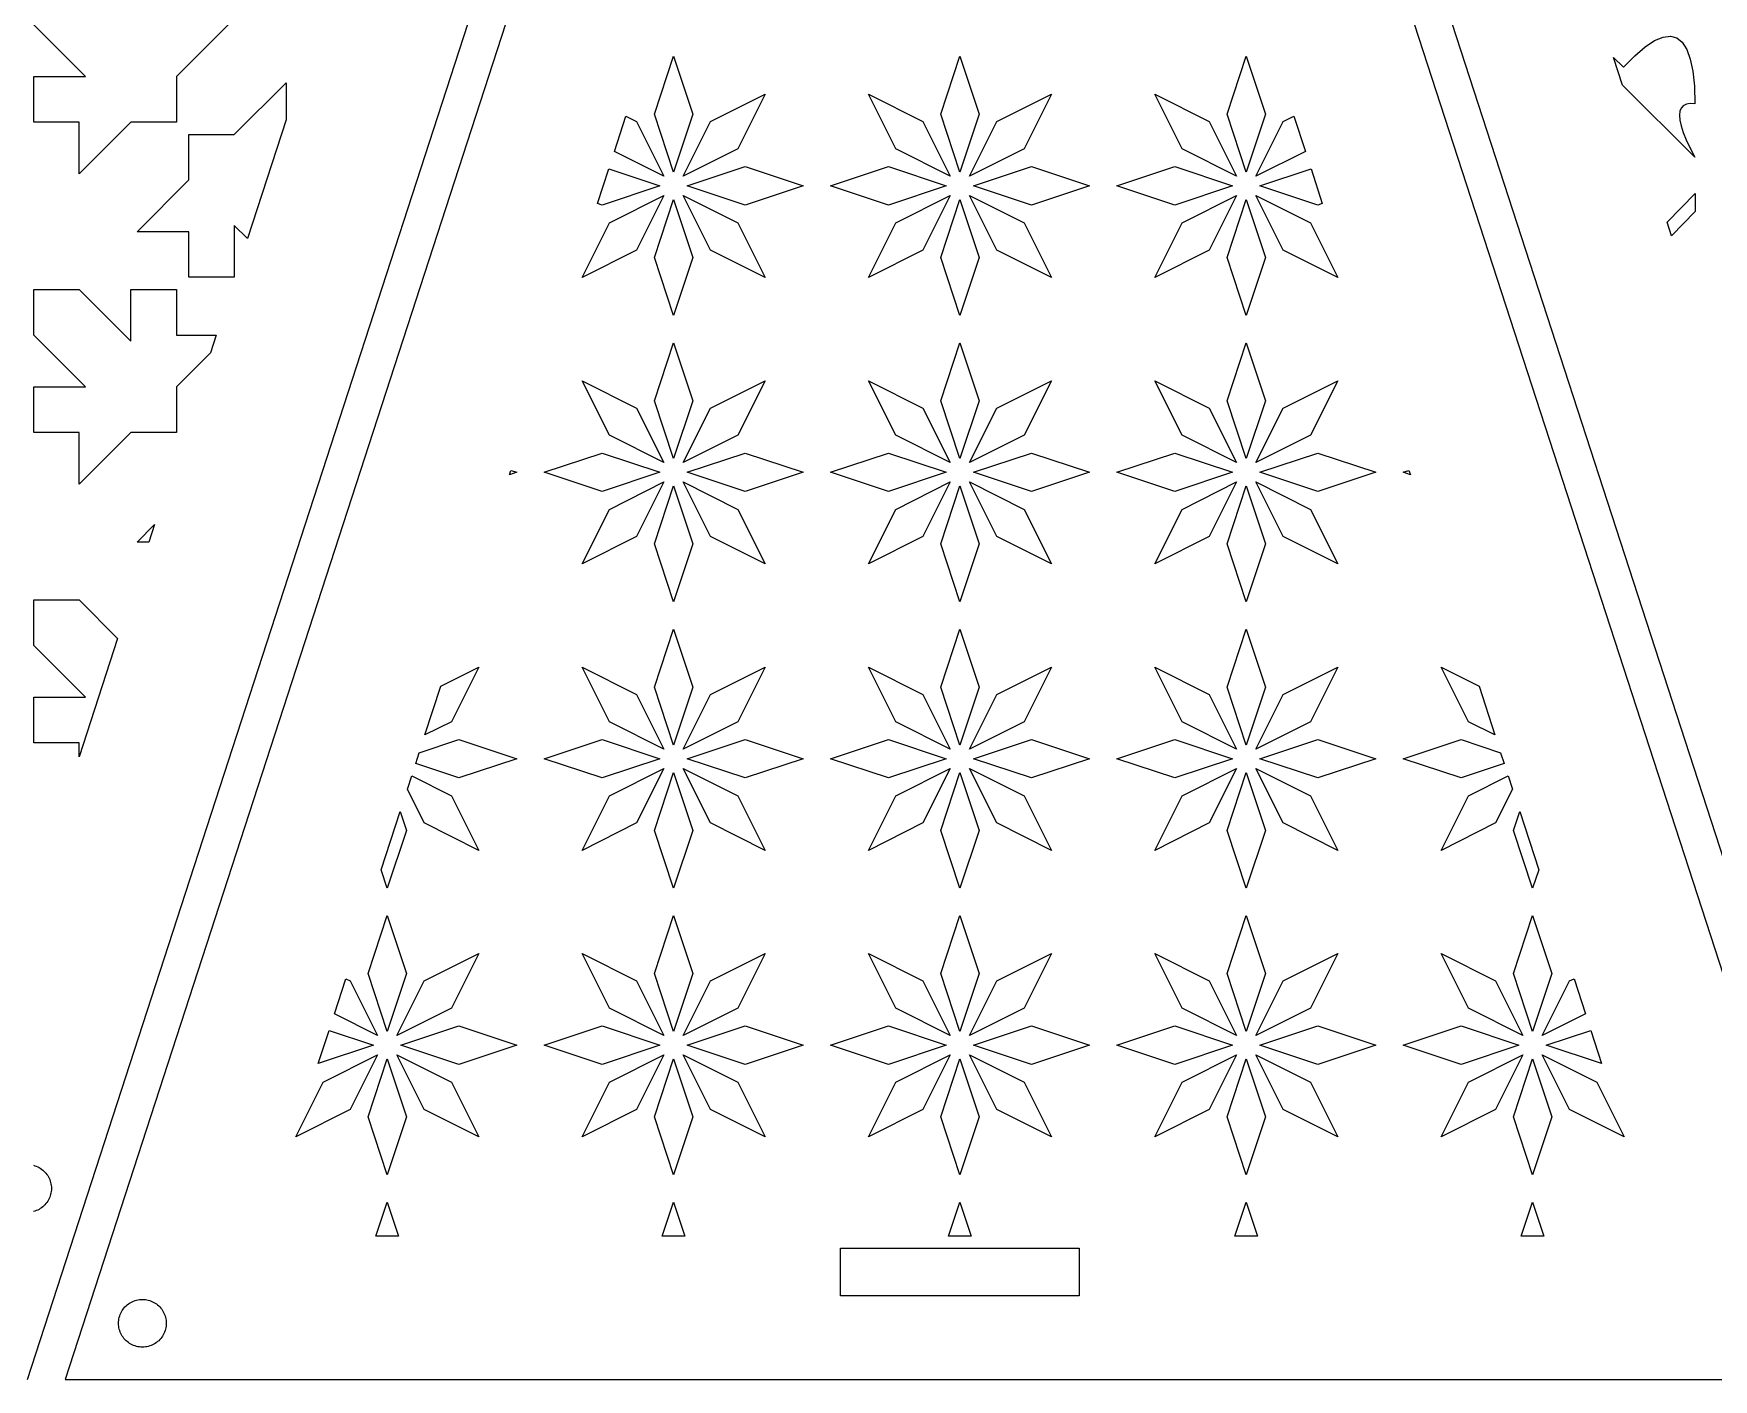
# Model space of a CAD drawing. Header units: metres. Extents: x 20 to 1108, y 20 to 485.
# Drawn here: x 798.9 to 939.7, y 20 to 132.8 of the extents above; entities that cross this region are included whole.
import ezdxf

# ---------------------------------------------------------------- set-up
doc = ezdxf.new("R2010")
doc.units = ezdxf.units.M

msp = doc.modelspace()

# ---------------------------------------------------------------- linework, layer by layer
for p, q in [((798.389, 20.0001), (873.389, 250.826)), ((876.544, 250.826), (801.544, 20)), ((951.544, 20), (876.544, 250.826)), ((879.698, 250.826), (954.698, 20.0001)), ((803.243, 129.159), (798.909, 133.493)), ((815.203, 133.493), (810.869, 129.159)), ((934.77, 132.163), (935.474, 132.459)), ((935.474, 132.459), (936.097, 132.535)), ((936.097, 132.535), (936.637, 132.39)), ((936.637, 132.39), (937.094, 132.024)), ((933.113, 130.906), (933.983, 131.646)), ((933.983, 131.646), (934.77, 132.163)), ((937.094, 132.024), (937.471, 131.436)), ((937.471, 131.436), (937.764, 130.626)), ((850.935, 126), (852.544, 130.856)), ((852.544, 130.856), (854.153, 126)), ((874.935, 126), (876.544, 130.856)), ((876.544, 130.856), (878.153, 126)), ((898.935, 126), (900.544, 130.856)), ((900.544, 130.856), (902.153, 126)), ((932.085, 128.43), (931.33, 130.751)), ((931.33, 130.751), (932.159, 129.944)), ((932.159, 129.944), (933.113, 130.906)), ((937.764, 130.626), (937.976, 129.596)), ((937.976, 129.596), (938.106, 128.344)), ((798.909, 125.346), (798.909, 129.159)), ((798.909, 129.159), (803.243, 129.159)), ((810.869, 129.159), (810.869, 125.346)), ((815.723, 124.307), (820.056, 128.64)), ((820.056, 128.64), (820.056, 125.518)), ((938.145, 122.41), (932.085, 128.43)), ((938.106, 128.344), (938.153, 126.875)), ((855.648, 125.38), (860.22, 127.676)), ((860.22, 127.676), (857.924, 123.105)), ((871.164, 123.105), (868.868, 127.676)), ((868.868, 127.676), (873.439, 125.38)), ((879.648, 125.38), (884.22, 127.676)), ((884.22, 127.676), (881.924, 123.105)), ((895.164, 123.105), (892.868, 127.676)), ((892.868, 127.676), (897.439, 125.38)), ((937.431, 126.837), (937.176, 126.711)), ((937.758, 126.893), (937.431, 126.837)), ((938.153, 126.875), (937.758, 126.893)), ((802.723, 125.346), (798.909, 125.346)), ((807.056, 125.346), (802.723, 121.013)), ((802.723, 121.013), (802.723, 125.346)), ((810.869, 125.346), (807.056, 125.346)), ((820.056, 125.518), (816.827, 115.576)), ((847.593, 122.89), (848.547, 125.828)), ((848.547, 125.828), (849.439, 125.38)), ((849.439, 125.38), (851.735, 120.809)), ((852.544, 121.144), (850.935, 126)), ((854.153, 126), (852.544, 121.144)), ((853.352, 120.809), (855.648, 125.38)), ((873.439, 125.38), (875.735, 120.809)), ((876.544, 121.144), (874.935, 126)), ((878.153, 126), (876.544, 121.144)), ((877.352, 120.809), (879.648, 125.38)), ((897.439, 125.38), (899.735, 120.809)), ((900.544, 121.144), (898.935, 126)), ((902.153, 126), (900.544, 121.144)), ((901.352, 120.809), (903.648, 125.38)), ((903.648, 125.38), (904.541, 125.828)), ((904.541, 125.828), (905.495, 122.89)), ((936.885, 126.247), (936.849, 125.908)), ((936.849, 125.908), (936.885, 125.499)), ((936.994, 126.516), (936.885, 126.247)), ((936.885, 125.499), (936.994, 125.021)), ((937.176, 126.711), (936.994, 126.516)), ((811.91, 120.493), (811.91, 124.307)), ((811.91, 124.307), (815.723, 124.307)), ((936.994, 125.021), (937.175, 124.469)), ((937.175, 124.469), (937.429, 123.849)), ((851.735, 120.809), (847.593, 122.89)), ((857.924, 123.105), (853.352, 120.809)), ((875.735, 120.809), (871.164, 123.105)), ((881.924, 123.105), (877.352, 120.809)), ((899.735, 120.809), (895.164, 123.105)), ((905.495, 122.89), (901.352, 120.809)), ((937.429, 123.849), (937.755, 123.155)), ((937.755, 123.155), (938.145, 122.41)), ((846.171, 118.515), (847.114, 121.42)), ((847.114, 121.42), (851.399, 120)), ((853.688, 120), (858.544, 121.609)), ((858.544, 121.609), (863.399, 120)), ((865.688, 120), (870.544, 121.609)), ((870.544, 121.609), (875.399, 120)), ((877.688, 120), (882.544, 121.609)), ((882.544, 121.609), (887.399, 120)), ((889.688, 120), (894.544, 121.609)), ((894.544, 121.609), (899.399, 120)), ((901.688, 120), (905.974, 121.42)), ((905.974, 121.42), (906.917, 118.515)), ((807.577, 116.159), (811.91, 120.493)), ((851.399, 120), (846.544, 118.391)), ((858.544, 118.391), (853.688, 120)), ((863.399, 120), (858.544, 118.391)), ((870.544, 118.391), (865.688, 120)), ((875.399, 120), (870.544, 118.391)), ((882.544, 118.391), (877.688, 120)), ((887.399, 120), (882.544, 118.391)), ((894.544, 118.391), (889.688, 120)), ((899.399, 120), (894.544, 118.391)), ((906.544, 118.391), (901.688, 120)), ((846.544, 118.391), (846.171, 118.515)), ((847.164, 116.896), (851.735, 119.191)), ((851.735, 119.191), (849.439, 114.62)), ((850.935, 114), (852.544, 118.855)), ((852.544, 118.855), (854.153, 114)), ((855.648, 114.62), (853.352, 119.191)), ((853.352, 119.191), (857.924, 116.896)), ((871.164, 116.896), (875.735, 119.191)), ((875.735, 119.191), (873.439, 114.62)), ((874.935, 114), (876.544, 118.855)), ((876.544, 118.855), (878.153, 114)), ((879.648, 114.62), (877.352, 119.191)), ((877.352, 119.191), (881.924, 116.896)), ((895.164, 116.896), (899.735, 119.191)), ((899.735, 119.191), (897.439, 114.62)), ((898.935, 114), (900.544, 118.855)), ((900.544, 118.855), (902.153, 114)), ((903.648, 114.62), (901.352, 119.191)), ((901.352, 119.191), (905.924, 116.896)), ((906.917, 118.515), (906.544, 118.391)), ((935.809, 116.969), (938.179, 119.355)), ((938.179, 119.355), (938.179, 117.845)), ((844.868, 112.324), (847.164, 116.896)), ((857.924, 116.896), (860.22, 112.324)), ((868.868, 112.324), (871.164, 116.896)), ((881.924, 116.896), (884.22, 112.324)), ((892.868, 112.324), (895.164, 116.896)), ((905.924, 116.896), (908.22, 112.324)), ((936.189, 115.801), (935.809, 116.969)), ((938.179, 117.845), (936.189, 115.801)), ((811.91, 116.159), (807.577, 116.159)), ((811.91, 112.346), (811.91, 116.159)), ((816.827, 115.576), (815.723, 116.68)), ((815.723, 116.68), (815.723, 112.346)), ((849.439, 114.62), (844.868, 112.324)), ((860.22, 112.324), (855.648, 114.62)), ((873.439, 114.62), (868.868, 112.324)), ((884.22, 112.324), (879.648, 114.62)), ((897.439, 114.62), (892.868, 112.324)), ((908.22, 112.324), (903.648, 114.62)), ((852.544, 109.145), (850.935, 114)), ((854.153, 114), (852.544, 109.145)), ((876.544, 109.145), (874.935, 114)), ((878.153, 114), (876.544, 109.145)), ((900.544, 109.145), (898.935, 114)), ((902.153, 114), (900.544, 109.145)), ((798.909, 107.493), (798.909, 111.307)), ((798.909, 111.307), (802.723, 111.307)), ((802.723, 111.307), (807.056, 106.973)), ((807.056, 106.973), (807.056, 111.307)), ((807.056, 111.307), (810.869, 111.307)), ((810.869, 111.307), (810.869, 107.493)), ((815.723, 112.346), (811.91, 112.346)), ((803.243, 103.159), (798.909, 107.493)), ((810.869, 107.493), (814.2, 107.493)), ((814.2, 107.493), (813.718, 106.008)), ((813.718, 106.008), (810.869, 103.159)), ((850.935, 102), (852.544, 106.855)), ((852.544, 106.855), (854.153, 102)), ((874.935, 102), (876.544, 106.855)), ((876.544, 106.855), (878.153, 102)), ((898.935, 102), (900.544, 106.855)), ((900.544, 106.855), (902.153, 102)), ((798.909, 99.3458), (798.909, 103.159)), ((798.909, 103.159), (803.243, 103.159)), ((810.869, 103.159), (810.869, 99.3458)), ((847.164, 99.1045), (844.868, 103.676)), ((844.868, 103.676), (849.439, 101.38)), ((855.648, 101.38), (860.22, 103.676)), ((860.22, 103.676), (857.924, 99.1045)), ((871.164, 99.1045), (868.868, 103.676)), ((868.868, 103.676), (873.439, 101.38)), ((879.648, 101.38), (884.22, 103.676)), ((884.22, 103.676), (881.924, 99.1045)), ((895.164, 99.1045), (892.868, 103.676)), ((892.868, 103.676), (897.439, 101.38)), ((903.648, 101.38), (908.22, 103.676)), ((908.22, 103.676), (905.924, 99.1045)), ((849.439, 101.38), (851.735, 96.8086)), ((852.544, 97.1445), (850.935, 102)), ((854.153, 102), (852.544, 97.1445)), ((853.352, 96.8086), (855.648, 101.38)), ((873.439, 101.38), (875.735, 96.8086)), ((876.544, 97.1445), (874.935, 102)), ((878.153, 102), (876.544, 97.1445)), ((877.352, 96.8086), (879.648, 101.38)), ((897.439, 101.38), (899.735, 96.8086)), ((900.544, 97.1445), (898.935, 102)), ((902.153, 102), (900.544, 97.1445)), ((901.352, 96.8086), (903.648, 101.38)), ((802.723, 99.3458), (798.909, 99.3458)), ((807.056, 99.3458), (802.723, 95.0128)), ((802.723, 95.0128), (802.723, 99.3458)), ((810.869, 99.3458), (807.056, 99.3458)), ((851.735, 96.8086), (847.164, 99.1045)), ((857.924, 99.1045), (853.352, 96.8086)), ((875.735, 96.8086), (871.164, 99.1045)), ((881.924, 99.1045), (877.352, 96.8086)), ((899.735, 96.8086), (895.164, 99.1045)), ((905.924, 99.1045), (901.352, 96.8086)), ((841.688, 96), (846.544, 97.6094)), ((846.544, 97.6094), (851.399, 96)), ((853.688, 96), (858.544, 97.6094)), ((858.544, 97.6094), (863.399, 96)), ((865.688, 96), (870.544, 97.6094)), ((870.544, 97.6094), (875.399, 96)), ((877.688, 96), (882.544, 97.6094)), ((882.544, 97.6094), (887.399, 96)), ((889.688, 96), (894.544, 97.6094)), ((894.544, 97.6094), (899.399, 96)), ((901.688, 96), (906.544, 97.6094)), ((906.544, 97.6094), (911.399, 96)), ((838.79, 95.7979), (838.908, 96.1631)), ((839.399, 96), (838.79, 95.7979)), ((838.908, 96.1631), (839.399, 96)), ((846.544, 94.3906), (841.688, 96)), ((851.399, 96), (846.544, 94.3906)), ((858.544, 94.3906), (853.688, 96)), ((863.399, 96), (858.544, 94.3906)), ((870.544, 94.3906), (865.688, 96)), ((875.399, 96), (870.544, 94.3906)), ((882.544, 94.3906), (877.688, 96)), ((887.399, 96), (882.544, 94.3906)), ((894.544, 94.3906), (889.688, 96)), ((899.399, 96), (894.544, 94.3906)), ((906.544, 94.3906), (901.688, 96)), ((911.399, 96), (906.544, 94.3906)), ((913.688, 96), (914.18, 96.1631)), ((914.298, 95.7979), (913.688, 96)), ((914.18, 96.1631), (914.298, 95.7979)), ((847.164, 92.8955), (851.735, 95.1914)), ((851.735, 95.1914), (849.439, 90.6201)), ((850.935, 90), (852.544, 94.8555)), ((852.544, 94.8555), (854.153, 90)), ((855.648, 90.6201), (853.352, 95.1914)), ((853.352, 95.1914), (857.924, 92.8955)), ((871.164, 92.8955), (875.735, 95.1914)), ((875.735, 95.1914), (873.439, 90.6201)), ((874.935, 90), (876.544, 94.8555)), ((876.544, 94.8555), (878.153, 90)), ((879.648, 90.6201), (877.352, 95.1914)), ((877.352, 95.1914), (881.924, 92.8955)), ((895.164, 92.8955), (899.735, 95.1914)), ((899.735, 95.1914), (897.439, 90.6201)), ((898.935, 90), (900.544, 94.8555)), ((900.544, 94.8555), (902.153, 90)), ((903.648, 90.6201), (901.352, 95.1914)), ((901.352, 95.1914), (905.924, 92.8955)), ((807.577, 90.1593), (809.046, 91.629)), ((809.046, 91.629), (808.568, 90.1593)), ((844.868, 88.3242), (847.164, 92.8955)), ((857.924, 92.8955), (860.22, 88.3242)), ((868.868, 88.3242), (871.164, 92.8955)), ((881.924, 92.8955), (884.22, 88.3242)), ((892.868, 88.3242), (895.164, 92.8955)), ((905.924, 92.8955), (908.22, 88.3242)), ((808.568, 90.1593), (807.577, 90.1593)), ((849.439, 90.6201), (844.868, 88.3242)), ((860.22, 88.3242), (855.648, 90.6201)), ((873.439, 90.6201), (868.868, 88.3242)), ((884.22, 88.3242), (879.648, 90.6201)), ((897.439, 90.6201), (892.868, 88.3242)), ((908.22, 88.3242), (903.648, 90.6201)), ((852.544, 85.1445), (850.935, 90)), ((854.153, 90), (852.544, 85.1445)), ((876.544, 85.1445), (874.935, 90)), ((878.153, 90), (876.544, 85.1445)), ((900.544, 85.1445), (898.935, 90)), ((902.153, 90), (900.544, 85.1445)), ((798.909, 81.4933), (798.909, 85.3068)), ((798.909, 85.3068), (802.723, 85.3068)), ((802.723, 85.3068), (805.944, 82.0841)), ((805.944, 82.0841), (802.723, 72.1681)), ((850.935, 78), (852.544, 82.8555)), ((852.544, 82.8555), (854.153, 78)), ((874.935, 78), (876.544, 82.8555)), ((876.544, 82.8555), (878.153, 78)), ((898.935, 78), (900.544, 82.8555)), ((900.544, 82.8555), (902.153, 78)), ((803.243, 77.1593), (798.909, 81.4933)), ((833.031, 78.0742), (836.22, 79.6758)), ((836.22, 79.6758), (833.924, 75.1045)), ((847.164, 75.1045), (844.868, 79.6758)), ((844.868, 79.6758), (849.439, 77.3799)), ((855.648, 77.3799), (860.22, 79.6758)), ((860.22, 79.6758), (857.924, 75.1045)), ((871.164, 75.1045), (868.868, 79.6758)), ((868.868, 79.6758), (873.439, 77.3799)), ((879.648, 77.3799), (884.22, 79.6758)), ((884.22, 79.6758), (881.924, 75.1045)), ((895.164, 75.1045), (892.868, 79.6758)), ((892.868, 79.6758), (897.439, 77.3799)), ((903.648, 77.3799), (908.22, 79.6758)), ((908.22, 79.6758), (905.924, 75.1045)), ((919.164, 75.1045), (916.868, 79.6758)), ((916.868, 79.6758), (920.057, 78.0742)), ((831.704, 73.9893), (833.031, 78.0742)), ((852.544, 73.1445), (850.935, 78)), ((854.153, 78), (852.544, 73.1445)), ((876.544, 73.1445), (874.935, 78)), ((878.153, 78), (876.544, 73.1445)), ((900.544, 73.1445), (898.935, 78)), ((902.153, 78), (900.544, 73.1445)), ((920.057, 78.0742), (921.384, 73.9893)), ((798.909, 73.3458), (798.909, 77.1593)), ((798.909, 77.1593), (803.243, 77.1593)), ((849.439, 77.3799), (851.735, 72.8086)), ((853.352, 72.8086), (855.648, 77.3799)), ((873.439, 77.3799), (875.735, 72.8086)), ((877.352, 72.8086), (879.648, 77.3799)), ((897.439, 77.3799), (899.735, 72.8086)), ((901.352, 72.8086), (903.648, 77.3799)), ((833.924, 75.1045), (831.704, 73.9893)), ((851.735, 72.8086), (847.164, 75.1045)), ((857.924, 75.1045), (853.352, 72.8086)), ((875.735, 72.8086), (871.164, 75.1045)), ((881.924, 75.1045), (877.352, 72.8086)), ((899.735, 72.8086), (895.164, 75.1045)), ((905.924, 75.1045), (901.352, 72.8086)), ((921.384, 73.9893), (919.164, 75.1045)), ((802.723, 73.3458), (798.909, 73.3458)), ((802.723, 72.1681), (802.723, 73.3458)), ((831.223, 72.5088), (834.544, 73.6094)), ((834.544, 73.6094), (839.399, 72)), ((841.688, 72), (846.544, 73.6094)), ((846.544, 73.6094), (851.399, 72)), ((853.688, 72), (858.544, 73.6094)), ((858.544, 73.6094), (863.399, 72)), ((865.688, 72), (870.544, 73.6094)), ((870.544, 73.6094), (875.399, 72)), ((877.688, 72), (882.544, 73.6094)), ((882.544, 73.6094), (887.399, 72)), ((889.688, 72), (894.544, 73.6094)), ((894.544, 73.6094), (899.399, 72)), ((901.688, 72), (906.544, 73.6094)), ((906.544, 73.6094), (911.399, 72)), ((913.688, 72), (918.544, 73.6094)), ((918.544, 73.6094), (921.865, 72.5088)), ((830.924, 71.5908), (831.223, 72.5088)), ((839.399, 72), (834.544, 70.3906)), ((846.544, 70.3906), (841.688, 72)), ((851.399, 72), (846.544, 70.3906)), ((858.544, 70.3906), (853.688, 72)), ((863.399, 72), (858.544, 70.3906)), ((870.544, 70.3906), (865.688, 72)), ((875.399, 72), (870.544, 70.3906)), ((882.544, 70.3906), (877.688, 72)), ((887.399, 72), (882.544, 70.3906)), ((894.544, 70.3906), (889.688, 72)), ((899.399, 72), (894.544, 70.3906)), ((906.544, 70.3906), (901.688, 72)), ((911.399, 72), (906.544, 70.3906)), ((918.544, 70.3906), (913.688, 72)), ((921.865, 72.5088), (922.164, 71.5908)), ((830.228, 69.4482), (830.592, 70.5684)), ((830.592, 70.5684), (833.924, 68.8955)), ((834.544, 70.3906), (830.924, 71.5908)), ((847.164, 68.8955), (851.735, 71.1914)), ((851.735, 71.1914), (849.439, 66.6201)), ((850.935, 66), (852.544, 70.8555)), ((852.544, 70.8555), (854.153, 66)), ((855.648, 66.6201), (853.352, 71.1914)), ((853.352, 71.1914), (857.924, 68.8955)), ((871.164, 68.8955), (875.735, 71.1914)), ((875.735, 71.1914), (873.439, 66.6201)), ((874.935, 66), (876.544, 70.8555)), ((876.544, 70.8555), (878.153, 66)), ((879.648, 66.6201), (877.352, 71.1914)), ((877.352, 71.1914), (881.924, 68.8955)), ((895.164, 68.8955), (899.735, 71.1914)), ((899.735, 71.1914), (897.439, 66.6201)), ((898.935, 66), (900.544, 70.8555)), ((900.544, 70.8555), (902.153, 66)), ((903.648, 66.6201), (901.352, 71.1914)), ((901.352, 71.1914), (905.924, 68.8955)), ((922.164, 71.5908), (918.544, 70.3906)), ((919.164, 68.8955), (922.496, 70.5684)), ((922.496, 70.5684), (922.859, 69.4482)), ((831.648, 66.6201), (830.228, 69.4482)), ((922.859, 69.4482), (921.439, 66.6201)), ((828.032, 62.6895), (829.625, 67.5928)), ((829.625, 67.5928), (830.153, 66)), ((833.924, 68.8955), (836.22, 64.3242)), ((844.868, 64.3242), (847.164, 68.8955)), ((857.924, 68.8955), (860.22, 64.3242)), ((868.868, 64.3242), (871.164, 68.8955)), ((881.924, 68.8955), (884.22, 64.3242)), ((892.868, 64.3242), (895.164, 68.8955)), ((905.924, 68.8955), (908.22, 64.3242)), ((916.868, 64.3242), (919.164, 68.8955)), ((922.935, 66), (923.463, 67.5928)), ((923.463, 67.5928), (925.056, 62.6895)), ((836.22, 64.3242), (831.648, 66.6201)), ((849.439, 66.6201), (844.868, 64.3242)), ((860.22, 64.3242), (855.648, 66.6201)), ((873.439, 66.6201), (868.868, 64.3242)), ((884.22, 64.3242), (879.648, 66.6201)), ((897.439, 66.6201), (892.868, 64.3242)), ((908.22, 64.3242), (903.648, 66.6201)), ((921.439, 66.6201), (916.868, 64.3242)), ((830.153, 66), (828.544, 61.1445)), ((852.544, 61.1445), (850.935, 66)), ((854.153, 66), (852.544, 61.1445)), ((876.544, 61.1445), (874.935, 66)), ((878.153, 66), (876.544, 61.1445)), ((900.544, 61.1445), (898.935, 66)), ((902.153, 66), (900.544, 61.1445)), ((924.544, 61.1445), (922.935, 66)), ((828.544, 61.1445), (828.032, 62.6895)), ((925.056, 62.6895), (924.544, 61.1445)), ((826.935, 54), (828.544, 58.8555)), ((828.544, 58.8555), (830.153, 54)), ((850.935, 54), (852.544, 58.8555)), ((852.544, 58.8555), (854.153, 54)), ((874.935, 54), (876.544, 58.8555)), ((876.544, 58.8555), (878.153, 54)), ((898.935, 54), (900.544, 58.8555)), ((900.544, 58.8555), (902.153, 54)), ((922.935, 54), (924.544, 58.8555)), ((924.544, 58.8555), (926.153, 54)), ((831.648, 53.3799), (836.22, 55.6758)), ((836.22, 55.6758), (833.924, 51.1045)), ((847.164, 51.1045), (844.868, 55.6758)), ((844.868, 55.6758), (849.439, 53.3799)), ((855.648, 53.3799), (860.22, 55.6758)), ((860.22, 55.6758), (857.924, 51.1045)), ((871.164, 51.1045), (868.868, 55.6758)), ((868.868, 55.6758), (873.439, 53.3799)), ((879.648, 53.3799), (884.22, 55.6758)), ((884.22, 55.6758), (881.924, 51.1045)), ((895.164, 51.1045), (892.868, 55.6758)), ((892.868, 55.6758), (897.439, 53.3799)), ((903.648, 53.3799), (908.22, 55.6758)), ((908.22, 55.6758), (905.924, 51.1045)), ((919.164, 51.1045), (916.868, 55.6758)), ((916.868, 55.6758), (921.439, 53.3799)), ((824.113, 50.6279), (825.068, 53.5664)), ((825.068, 53.5664), (825.439, 53.3799)), ((828.544, 49.1445), (826.935, 54)), ((830.153, 54), (828.544, 49.1445)), ((852.544, 49.1445), (850.935, 54)), ((854.153, 54), (852.544, 49.1445)), ((876.544, 49.1445), (874.935, 54)), ((878.153, 54), (876.544, 49.1445)), ((900.544, 49.1445), (898.935, 54)), ((902.153, 54), (900.544, 49.1445)), ((924.544, 49.1445), (922.935, 54)), ((926.153, 54), (924.544, 49.1445)), ((927.648, 53.3799), (928.019, 53.5664)), ((928.019, 53.5664), (928.975, 50.6279)), ((825.439, 53.3799), (827.735, 48.8086)), ((829.352, 48.8086), (831.648, 53.3799)), ((849.439, 53.3799), (851.735, 48.8086)), ((853.352, 48.8086), (855.648, 53.3799)), ((873.439, 53.3799), (875.735, 48.8086)), ((877.352, 48.8086), (879.648, 53.3799)), ((897.439, 53.3799), (899.735, 48.8086)), ((901.352, 48.8086), (903.648, 53.3799)), ((921.439, 53.3799), (923.735, 48.8086)), ((925.352, 48.8086), (927.648, 53.3799)), ((833.924, 51.1045), (829.352, 48.8086)), ((851.735, 48.8086), (847.164, 51.1045)), ((857.924, 51.1045), (853.352, 48.8086)), ((875.735, 48.8086), (871.164, 51.1045)), ((881.924, 51.1045), (877.352, 48.8086)), ((899.735, 48.8086), (895.164, 51.1045)), ((905.924, 51.1045), (901.352, 48.8086)), ((923.735, 48.8086), (919.164, 51.1045)), ((827.735, 48.8086), (824.113, 50.6279)), ((829.688, 48), (834.544, 49.6094)), ((834.544, 49.6094), (839.399, 48)), ((841.688, 48), (846.544, 49.6094)), ((846.544, 49.6094), (851.399, 48)), ((853.688, 48), (858.544, 49.6094)), ((858.544, 49.6094), (863.399, 48)), ((865.688, 48), (870.544, 49.6094)), ((870.544, 49.6094), (875.399, 48)), ((877.688, 48), (882.544, 49.6094)), ((882.544, 49.6094), (887.399, 48)), ((889.688, 48), (894.544, 49.6094)), ((894.544, 49.6094), (899.399, 48)), ((901.688, 48), (906.544, 49.6094)), ((906.544, 49.6094), (911.399, 48)), ((913.688, 48), (918.544, 49.6094)), ((918.544, 49.6094), (923.399, 48)), ((928.975, 50.6279), (925.352, 48.8086)), ((822.76, 46.4629), (823.662, 49.2383)), ((827.399, 48), (822.76, 46.4629)), ((823.662, 49.2383), (827.399, 48)), ((834.544, 46.3906), (829.688, 48)), ((839.399, 48), (834.544, 46.3906)), ((846.544, 46.3906), (841.688, 48)), ((851.399, 48), (846.544, 46.3906)), ((858.544, 46.3906), (853.688, 48)), ((863.399, 48), (858.544, 46.3906)), ((870.544, 46.3906), (865.688, 48)), ((875.399, 48), (870.544, 46.3906)), ((882.544, 46.3906), (877.688, 48)), ((887.399, 48), (882.544, 46.3906)), ((894.544, 46.3906), (889.688, 48)), ((899.399, 48), (894.544, 46.3906)), ((906.544, 46.3906), (901.688, 48)), ((911.399, 48), (906.544, 46.3906)), ((918.544, 46.3906), (913.688, 48)), ((923.399, 48), (918.544, 46.3906)), ((925.688, 48), (929.426, 49.2383)), ((930.328, 46.4629), (925.688, 48)), ((929.426, 49.2383), (930.328, 46.4629)), ((823.164, 44.8955), (827.735, 47.1914)), ((827.735, 47.1914), (825.439, 42.6201)), ((826.935, 42), (828.544, 46.8555)), ((828.544, 46.8555), (830.153, 42)), ((831.648, 42.6201), (829.352, 47.1914)), ((829.352, 47.1914), (833.924, 44.8955)), ((847.164, 44.8955), (851.735, 47.1914)), ((851.735, 47.1914), (849.439, 42.6201)), ((850.935, 42), (852.544, 46.8555)), ((852.544, 46.8555), (854.153, 42)), ((855.648, 42.6201), (853.352, 47.1914)), ((853.352, 47.1914), (857.924, 44.8955)), ((871.164, 44.8955), (875.735, 47.1914)), ((875.735, 47.1914), (873.439, 42.6201)), ((874.935, 42), (876.544, 46.8555)), ((876.544, 46.8555), (878.153, 42)), ((879.648, 42.6201), (877.352, 47.1914)), ((877.352, 47.1914), (881.924, 44.8955)), ((895.164, 44.8955), (899.735, 47.1914)), ((899.735, 47.1914), (897.439, 42.6201)), ((898.935, 42), (900.544, 46.8555)), ((900.544, 46.8555), (902.153, 42)), ((903.648, 42.6201), (901.352, 47.1914)), ((901.352, 47.1914), (905.924, 44.8955)), ((919.164, 44.8955), (923.735, 47.1914)), ((923.735, 47.1914), (921.439, 42.6201)), ((922.935, 42), (924.544, 46.8555)), ((924.544, 46.8555), (926.153, 42)), ((927.648, 42.6201), (925.352, 47.1914)), ((925.352, 47.1914), (929.924, 44.8955)), ((820.868, 40.3242), (823.164, 44.8955)), ((833.924, 44.8955), (836.22, 40.3242)), ((844.868, 40.3242), (847.164, 44.8955)), ((857.924, 44.8955), (860.22, 40.3242)), ((868.868, 40.3242), (871.164, 44.8955)), ((881.924, 44.8955), (884.22, 40.3242)), ((892.868, 40.3242), (895.164, 44.8955)), ((905.924, 44.8955), (908.22, 40.3242)), ((916.868, 40.3242), (919.164, 44.8955)), ((929.924, 44.8955), (932.22, 40.3242)), ((825.439, 42.6201), (820.868, 40.3242)), ((836.22, 40.3242), (831.648, 42.6201)), ((849.439, 42.6201), (844.868, 40.3242)), ((860.22, 40.3242), (855.648, 42.6201)), ((873.439, 42.6201), (868.868, 40.3242)), ((884.22, 40.3242), (879.648, 42.6201)), ((897.439, 42.6201), (892.868, 40.3242)), ((908.22, 40.3242), (903.648, 42.6201)), ((921.439, 42.6201), (916.868, 40.3242)), ((932.22, 40.3242), (927.648, 42.6201)), ((828.544, 37.1445), (826.935, 42)), ((830.153, 42), (828.544, 37.1445)), ((852.544, 37.1445), (850.935, 42)), ((854.153, 42), (852.544, 37.1445)), ((876.544, 37.1445), (874.935, 42)), ((878.153, 42), (876.544, 37.1445)), ((900.544, 37.1445), (898.935, 42)), ((902.153, 42), (900.544, 37.1445)), ((924.544, 37.1445), (922.935, 42)), ((926.153, 42), (924.544, 37.1445)), ((798.887, 37.9376), (799.008, 37.9025)), ((799.008, 37.9025), (799.126, 37.8595)), ((799.126, 37.8595), (799.241, 37.8097)), ((799.241, 37.8097), (799.353, 37.7521)), ((799.353, 37.7521), (799.461, 37.6886)), ((799.461, 37.6886), (799.565, 37.6183)), ((799.565, 37.6183), (799.664, 37.5411)), ((799.664, 37.5411), (799.759, 37.4581)), ((799.759, 37.4581), (799.848, 37.3693)), ((799.848, 37.3693), (799.931, 37.2755)), ((799.931, 37.2755), (800.008, 37.1749)), ((800.008, 37.1749), (800.078, 37.0714)), ((800.078, 37.0714), (800.142, 36.963)), ((800.142, 36.963), (800.199, 36.8517)), ((800.199, 36.8517), (800.249, 36.7365)), ((800.249, 36.7365), (800.292, 36.6183)), ((800.292, 36.6183), (800.327, 36.4972)), ((800.249, 35.2648), (800.199, 35.1486)), ((800.292, 35.382), (800.249, 35.2648)), ((800.327, 35.5021), (800.292, 35.382)), ((800.327, 36.4972), (800.354, 36.3751)), ((800.354, 35.6251), (800.327, 35.5021)), ((800.354, 36.3751), (800.374, 36.2501)), ((800.374, 35.7491), (800.354, 35.6251)), ((800.374, 36.2501), (800.386, 36.1251)), ((800.386, 35.8741), (800.374, 35.7491)), ((800.386, 36.1251), (800.389, 36.0001)), ((800.389, 36.0001), (800.386, 35.8741)), ((799.008, 34.0988), (798.887, 34.0636)), ((799.126, 34.1407), (799.008, 34.0988)), ((799.241, 34.1906), (799.126, 34.1407)), ((799.353, 34.2472), (799.241, 34.1906)), ((799.461, 34.3116), (799.353, 34.2472)), ((799.565, 34.382), (799.461, 34.3116)), ((799.664, 34.4591), (799.565, 34.382)), ((799.759, 34.5421), (799.664, 34.4591)), ((799.848, 34.631), (799.759, 34.5421)), ((799.931, 34.7257), (799.848, 34.631)), ((800.008, 34.8243), (799.931, 34.7257)), ((800.078, 34.9279), (800.008, 34.8243)), ((800.142, 35.0363), (800.078, 34.9279)), ((800.199, 35.1486), (800.142, 35.0363)), ((827.598, 32), (828.544, 34.8555)), ((828.544, 34.8555), (829.49, 32)), ((851.598, 32), (852.544, 34.8555)), ((852.544, 34.8555), (853.49, 32)), ((875.598, 32), (876.544, 34.8555)), ((876.544, 34.8555), (877.49, 32)), ((899.598, 32), (900.544, 34.8555)), ((900.544, 34.8555), (901.49, 32)), ((923.598, 32), (924.544, 34.8555)), ((924.544, 34.8555), (925.49, 32)), ((829.49, 32), (827.598, 32)), ((853.49, 32), (851.598, 32)), ((866.544, 27), (866.544, 31)), ((866.544, 31), (886.544, 31)), ((877.49, 32), (875.598, 32)), ((886.544, 31), (886.544, 27)), ((901.49, 32), (899.598, 32)), ((925.49, 32), (923.598, 32)), ((886.544, 27), (866.544, 27)), ((806.114, 25.3203), (806.156, 25.4385)), ((806.156, 25.4385), (806.206, 25.5537)), ((806.206, 25.5537), (806.264, 25.666)), ((806.264, 25.666), (806.327, 25.7744)), ((806.327, 25.7744), (806.398, 25.8779)), ((806.398, 25.8779), (806.475, 25.9775)), ((806.475, 25.9775), (806.559, 26.0713)), ((806.559, 26.0713), (806.646, 26.1602)), ((806.646, 26.1602), (806.741, 26.2432)), ((806.741, 26.2432), (806.841, 26.3203)), ((806.841, 26.3203), (806.944, 26.3906)), ((806.944, 26.3906), (807.053, 26.4551)), ((807.053, 26.4551), (807.164, 26.5117)), ((807.164, 26.5117), (807.28, 26.5615)), ((807.28, 26.5615), (807.398, 26.6045)), ((807.398, 26.6045), (807.519, 26.6396)), ((807.519, 26.6396), (807.642, 26.667)), ((807.642, 26.667), (807.766, 26.6865)), ((807.766, 26.6865), (807.891, 26.6982)), ((807.891, 26.6982), (808.016, 26.7021)), ((808.016, 26.7021), (808.142, 26.6982)), ((808.142, 26.6982), (808.267, 26.6865)), ((808.267, 26.6865), (808.391, 26.667)), ((808.391, 26.667), (808.514, 26.6396)), ((808.514, 26.6396), (808.634, 26.6045)), ((808.634, 26.6045), (808.752, 26.5615)), ((808.752, 26.5615), (808.867, 26.5117)), ((808.867, 26.5117), (808.979, 26.4551)), ((808.979, 26.4551), (809.088, 26.3906)), ((809.088, 26.3906), (809.191, 26.3203)), ((809.191, 26.3203), (809.291, 26.2432)), ((809.291, 26.2432), (809.385, 26.1602)), ((809.385, 26.1602), (809.474, 26.0713)), ((809.474, 26.0713), (809.558, 25.9775)), ((809.558, 25.9775), (809.634, 25.8779)), ((809.634, 25.8779), (809.705, 25.7744)), ((809.705, 25.7744), (809.769, 25.666)), ((809.769, 25.666), (809.826, 25.5537)), ((809.826, 25.5537), (809.876, 25.4385)), ((809.876, 25.4385), (809.918, 25.3203)), ((806.016, 24.7021), (806.02, 24.8281)), ((806.02, 24.5771), (806.016, 24.7021)), ((806.02, 24.8281), (806.032, 24.9531)), ((806.032, 24.4512), (806.02, 24.5771)), ((806.032, 24.9531), (806.052, 25.0771)), ((806.052, 24.3271), (806.032, 24.4512)), ((806.052, 25.0771), (806.079, 25.1992)), ((806.079, 24.2051), (806.052, 24.3271)), ((806.079, 25.1992), (806.114, 25.3203)), ((806.114, 24.084), (806.079, 24.2051)), ((806.156, 23.9658), (806.114, 24.084)), ((806.206, 23.8506), (806.156, 23.9658)), ((809.876, 23.9658), (809.826, 23.8506)), ((809.918, 24.084), (809.876, 23.9658)), ((809.918, 25.3203), (809.953, 25.1992)), ((809.953, 24.2051), (809.918, 24.084)), ((809.953, 25.1992), (809.98, 25.0771)), ((809.98, 24.3271), (809.953, 24.2051)), ((809.98, 25.0771), (810, 24.9531)), ((810, 24.4512), (809.98, 24.3271)), ((810, 24.9531), (810.012, 24.8281)), ((810.012, 24.5771), (810, 24.4512)), ((810.012, 24.8281), (810.016, 24.7021)), ((810.016, 24.7021), (810.012, 24.5771)), ((806.264, 23.7393), (806.206, 23.8506)), ((806.327, 23.6309), (806.264, 23.7393)), ((806.398, 23.5264), (806.327, 23.6309)), ((806.475, 23.4277), (806.398, 23.5264)), ((806.559, 23.333), (806.475, 23.4277)), ((806.646, 23.2441), (806.559, 23.333)), ((806.741, 23.1611), (806.646, 23.2441)), ((806.841, 23.084), (806.741, 23.1611)), ((806.944, 23.0137), (806.841, 23.084)), ((807.053, 22.9492), (806.944, 23.0137)), ((807.164, 22.8926), (807.053, 22.9492)), ((807.28, 22.8428), (807.164, 22.8926)), ((807.398, 22.7998), (807.28, 22.8428)), ((807.519, 22.7646), (807.398, 22.7998)), ((807.642, 22.7373), (807.519, 22.7646)), ((807.766, 22.7178), (807.642, 22.7373)), ((807.891, 22.7061), (807.766, 22.7178)), ((808.016, 22.7021), (807.891, 22.7061)), ((808.142, 22.7061), (808.016, 22.7021)), ((808.267, 22.7178), (808.142, 22.7061)), ((808.391, 22.7373), (808.267, 22.7178)), ((808.514, 22.7646), (808.391, 22.7373)), ((808.634, 22.7998), (808.514, 22.7646)), ((808.752, 22.8428), (808.634, 22.7998)), ((808.867, 22.8926), (808.752, 22.8428)), ((808.979, 22.9492), (808.867, 22.8926)), ((809.088, 23.0137), (808.979, 22.9492)), ((809.191, 23.084), (809.088, 23.0137)), ((809.291, 23.1611), (809.191, 23.084)), ((809.385, 23.2441), (809.291, 23.1611)), ((809.474, 23.333), (809.385, 23.2441)), ((809.558, 23.4277), (809.474, 23.333)), ((809.634, 23.5264), (809.558, 23.4277)), ((809.705, 23.6309), (809.634, 23.5264)), ((809.769, 23.7393), (809.705, 23.6309)), ((809.826, 23.8506), (809.769, 23.7393)), ((801.544, 20), (951.544, 20))]:
    msp.add_line(p, q)

doc.saveas('drawing.dxf')
